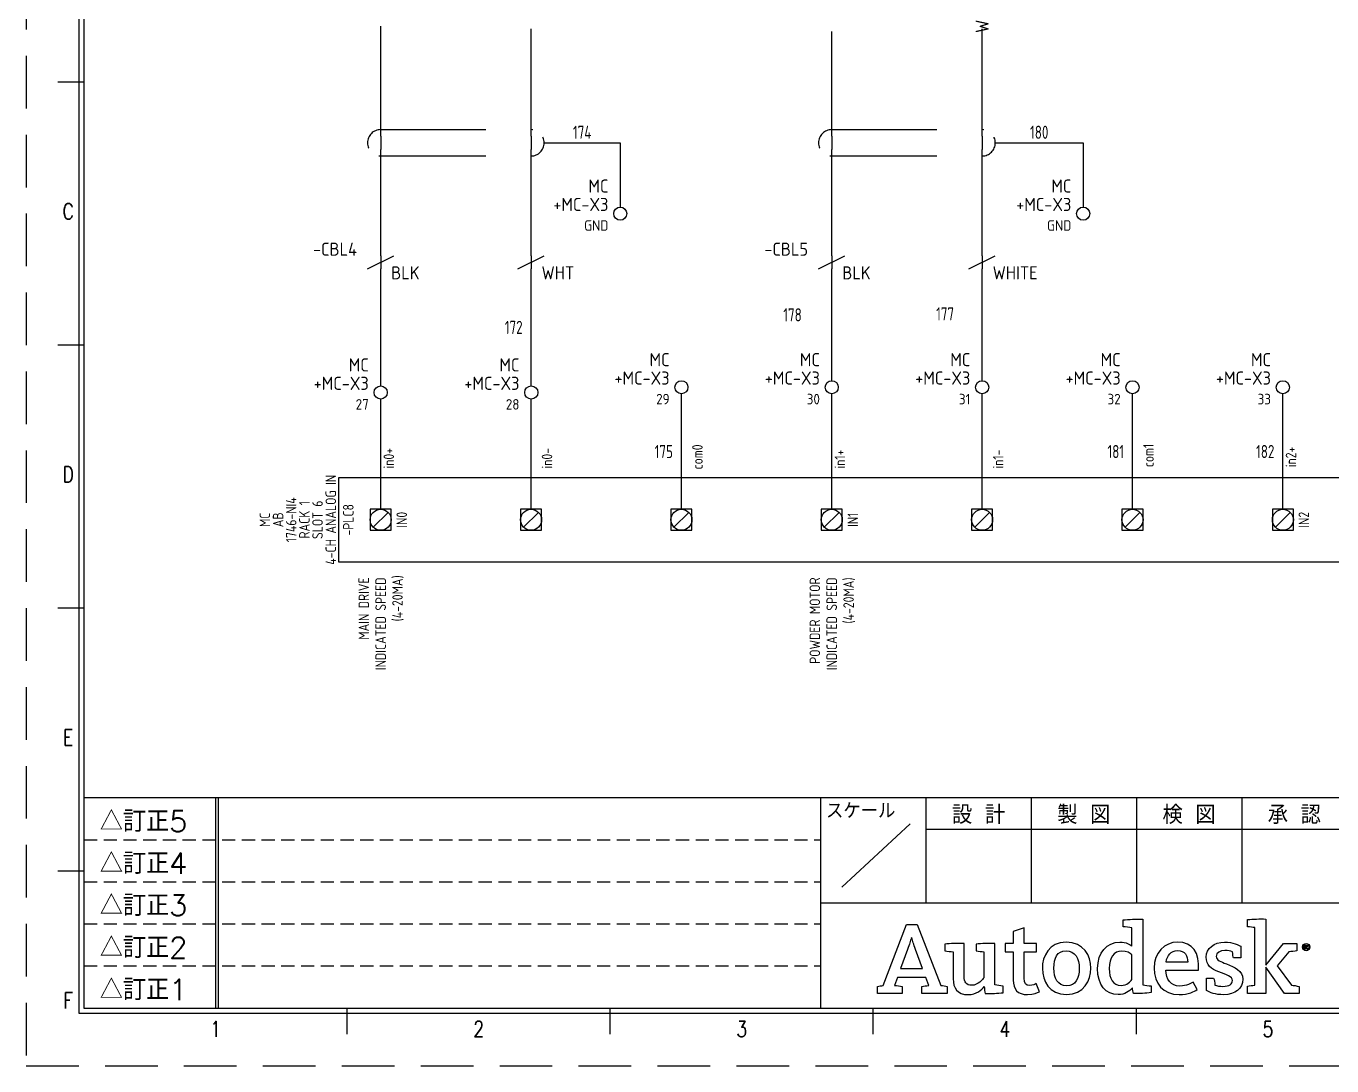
# Model space of a CAD drawing. Header units: millimetres. Extents: x 0 to 420, y 0 to 297.
# Drawn here: x 0 to 248.1, y 0 to 197.7 of the extents above; entities that cross this region are included whole.
import ezdxf
from ezdxf.enums import TextEntityAlignment as Align

# ---------------------------------------------------------------- set-up
doc = ezdxf.new("R2010")
doc.units = ezdxf.units.MM
doc.header["$LTSCALE"] = 10
for name, pattern in [('DASHED', [0.75, 0.5, -0.25]), ('DASHEDX2', [1.5, 1, -0.5]), ('HIDDEN', [0.375, 0.25, -0.125])]:
    doc.linetypes.add(name, pattern=pattern)
doc.layers.get('0').update_dxf_attribs({"linetype": 'CONTINUOUS'})
for name, color, linetype in [('BLK_1.0mm^2', 7, 'CONTINUOUS'), ('COMMENT', 4, 'CONTINUOUS'), ('DESC', 150, 'CONTINUOUS'), ('GRN_2.5mm^2', 3, 'CONTINUOUS'), ('GRY_0.5mm^2', 9, 'CONTINUOUS'), ('HIDDEN', 7, 'HIDDEN'), ('LAYER_1', 160, 'CONTINUOUS'), ('LINK', 9, 'DASHED'), ('LOC', 8, 'CONTINUOUS'), ('MISC', 7, 'CONTINUOUS'), ('SYMS', 7, 'CONTINUOUS'), ('TAGS', 150, 'CONTINUOUS'), ('TERMS', 123, 'CONTINUOUS'), ('TITLE', 4, 'CONTINUOUS'), ('WHT_1.0mm^2', 7, 'CONTINUOUS'), ('WIRENO', 72, 'CONTINUOUS'), ('ZUWAKU', 7, 'CONTINUOUS')]:
    doc.layers.add(name, color=color, linetype=linetype)
doc.styles.get("Standard").update_dxf_attribs({"font": 'romans', "width": 0.8, "bigfont": 'extfont'})
doc.styles.add('WD_IEC', font='isocp2.shx', dxfattribs={"width": 0.9, "height": 4, "bigfont": 'extfont2.shx'})

# ---------------------------------------------------------------- blocks, each defined once
blk = doc.blocks.new('JIS_tblock_a3(L)')
at = {"layer": 'HIDDEN'}
for p, q in [((-398, 32), (-258, 32)), ((-398, 24), (-258, 24)), ((-398, 16), (-258, 16)), ((-398, 8), (-258, 8))]:
    blk.add_line(p, q, dxfattribs=at)
at = {"layer": 'ZUWAKU'}
for p, q in [((-398, 40), (0, 40)), ((-398, 40), (-398, 0)), ((-373, 40), (-373, 0)), ((-372.5, 40), (-372.5, 0)), ((-258, 0), (-258, 40)), ((-238, 40), (-238, 20)), ((-218, 40), (-218, 20)), ((-198, 40), (-198, 20)), ((-178, 40), (-178, 20)), ((-241, 35), (-254, 23)), ((-238, 34), (-158, 34)), ((-258, 20), (-158, 20)), ((-398, 0), (0, 0))]:
    blk.add_line(p, q, dxfattribs=at)
at = {"layer": 'TITLE'}
for tag, p, height in [('ORDER2', (-139, 32.5), 5), ('REVINFO51', (-370, 34), 3), ('REVINFO41', (-370, 26), 3), ('INFO1', (-139, 22.5), 5), ('SCALE0', (-247.5, 23), 3), ('REVINFO31', (-370, 18), 3), ('REVINFO21', (-370, 10), 3), ('ORDER1', (-136, 6), 5), ('REVINFO11', (-370, 2), 3)]:
    blk.add_attdef(tag, p, '', height=height, dxfattribs=at)
for tag, p in [('REVDATEY5', (-306, 34)), ('REVDATEM5', (-298, 34)), ('REVDATED5', (-290, 34)), ('REVDESIGN5', (-260, 34)), ('SCALE1', (-251, 29)), ('REVDATEY4', (-306, 26)), ('REVDATEM4', (-298, 26)), ('REVDATED4', (-290, 26)), ('REVDESIGN4', (-260, 26)), ('REVDATEY3', (-306, 18)), ('REVDATEM3', (-298, 18)), ('REVDATED3', (-290, 18)), ('REVDESIGN3', (-260, 18)), ('REVDATEY2', (-306, 10)), ('REVDATEM2', (-298, 10)), ('REVDATED2', (-290, 10)), ('REVDESIGN2', (-260, 10)), ('REVDATEY1', (-306, 2)), ('REVDATEM1', (-298, 2)), ('REVDATED1', (-290, 2)), ('REVDESIGN1', (-260, 2))]:
    blk.add_attdef(tag, text='', height=3, dxfattribs=at).set_placement(p, align=Align.RIGHT)
for tag, height, p in [('DESIGN1', 3, (-228, 27)), ('DESIGN2', 3, (-208, 27)), ('DESIGN3', 3, (-188, 27)), ('DESIGN4', 3, (-168, 27)), ('FILENAME0', 5, (-47.8, 25)), ('PAGE0', 3, (-10.3, 8.6))]:
    blk.add_attdef(tag, text='', height=height, dxfattribs=at).set_placement(p, align=Align.MIDDLE)
at = {"layer": 'TITLE', "flags": 1}
blk.add_attdef('LPAGE0', text='', height=3, dxfattribs=at).set_placement((-11, 3), align=Align.CENTER)
for tag, p in [('TYPE0', (-398, 0)), ('ORDER3', (-398, 0)), ('ORDER4', (-398, 0)), ('ORDER5', (-398, 0)), ('ORDER6', (-398, 0)), ('ORDER7', (-398, 0)), ('ORDER8', (-398, 0)), ('ORDER9', (-398, 0)), ('ORDER10', (-398, 0)), ('ORDER11', (-398, 0)), ('ORDER12', (-398, 0)), ('ORDER13', (-398, 0)), ('ORDER14', (-398, 0)), ('ORDER15', (-398, 0)), ('ORDER16', (-398, 0)), ('ORDER17', (-398, 0)), ('ORDER18', (-398, 0)), ('ORDER19', (-398, 0)), ('ORDER20', (-398, 0)), ('ORDER21', (-398, 0)), ('ORDER22', (-398, 0)), ('ORDER23', (-398, 0)), ('SCALETYPE0', (-398, 0)), ('DATEY1', (-398, 0)), ('DATEM1', (-398, 0)), ('DATED1', (-398, 0)), ('DATEY2', (-398, 0)), ('DATEM2', (-398, 0)), ('DATED2', (-398, 0)), ('BANNAME0', (-398, 0)), ('INFO3', (-398, 0)), ('INFO4', (-398, 0)), ('INFO5', (-398, 0)), ('INFO6', (-398, 0)), ('INFO7', (-398, 0)), ('INFO8', (-398, 0)), ('INFO9', (-398, 0)), ('INFO10', (-398, 0)), ('INFO11', (-398, 0)), ('INFO12', (-398, 0)), ('INFO13', (-398, 0)), ('INFO14', (-398, 0)), ('INFO15', (-398, 0)), ('INFO16', (-398, 0)), ('INFO17', (-398, 0)), ('INFO18', (-398, 0)), ('INFO19', (-398, 0)), ('INFO20', (-398, 0)), ('INFO21', (-398, 0)), ('INFO22', (-398, 0)), ('INFO23', (-398, 0)), ('INFO24', (-398, 0)), ('DATEY3', (-398, 0)), ('DATEM3', (-398, 0)), ('DATED3', (-398, 0)), ('DATEY4', (-398, 0)), ('DATEM4', (-398, 0)), ('DATED4', (-398, 0)), ('DATEY5', (-398, 0)), ('DATEM5', (-398, 0)), ('DATED5', (-398, 0)), ('DATEY6', (-398, 0)), ('DATEM6', (-398, 0)), ('DATED6', (-398, 0)), ('REFERENCETYPE0', (-398, 0)), ('INFO2', (-397.7, 0))]:
    blk.add_attdef(tag, p, '', height=3, dxfattribs=at)
at = {"layer": 'TITLE', "width": 0.8, "flags": 1}
for tag in ['REVINFO12', 'REVINFO13', 'REVINFO22', 'REVINFO23', 'REVINFO32', 'REVINFO33', 'REVINFO42', 'REVINFO43', 'REVINFO52', 'REVINFO53', 'REVINFO61', 'REVINFO62', 'REVINFO63', 'REVINFO71', 'REVINFO72', 'REVINFO73', 'REVINFO81', 'REVINFO82', 'REVINFO83', 'REVDESIGN6', 'REVDESIGN7', 'REVDESIGN8', 'REVDATEY6', 'REVDATEM6', 'REVDATED6', 'REVDATEY7', 'REVDATEM7', 'REVDATED7', 'REVDATEY8', 'REVDATEM8', 'REVDATED8']:
    blk.add_attdef(tag, (-398, 0), '', height=3, dxfattribs=at)
at = {"layer": 'TITLE', "flags": 1}
blk.add_attdef('PAPER0', text='', height=1, dxfattribs=at).set_placement((-3, -1), align=Align.TOP_RIGHT)
at = {"layer": 'ZUWAKU'}
for s, height, p in [('△訂正5', 4, (-395, 33.5)), ('スケール', 3, (-257, 36)), ('△訂正4', 4, (-395, 25.5)), ('△訂正3', 4, (-395, 17.5)), ('△訂正2', 4, (-395, 9.5)), ('△訂正1', 4, (-395, 1.5))]:
    blk.add_text(s, height=height, dxfattribs=at).set_placement(p)
for s, p in [('設 計', (-228, 35)), ('製 図', (-208, 35)), ('検 図', (-188, 35)), ('承 認', (-168, 35))]:
    blk.add_text(s, height=3.5, dxfattribs=at).set_placement(p, align=Align.CENTER)
blk = doc.blocks.new('AI9-BLK2')
at = {"layer": 'LAYER_1', "color": 7}
blk.add_circle((0, 0), 2.03, dxfattribs=at)
blk.add_open_spline([(1.73, 0), (1.73, -1.02), (0.99, -1.75), (-0.01, -1.75), (-0.99, -1.75), (-1.73, -1.02), (-1.73, 0), (-1.73, 1.01), (-0.99, 1.75), (-0.01, 1.75), (0.99, 1.75), (1.73, 1.01), (1.73, 0)], degree=3, knots=[0, 0, 0, 0, 1, 1, 1, 2, 2, 2, 3, 3, 3, 4, 4, 4, 4], dxfattribs=at)
blk = doc.blocks.new('AI9-BLK1')
at = {"layer": 'LAYER_1', "color": 7}
for points, knots in [([(0.67, -1.05), (0.67, -1.05), (0.18, -0.36), (0.18, -0.36), (0.09, -0.24), (0.03, -0.15), (-0.06, -0.08), (0.29, -0.04), (0.5, 0.15), (0.5, 0.46), (0.5, 0.77), (0.28, 1.05), (-0.15, 1.05), (-0.15, 1.05), (-0.84, 1.05), (-0.84, 1.05), (-0.84, 1.05), (-0.84, -1.05), (-0.84, -1.05), (-0.84, -1.05), (-0.54, -1.05), (-0.54, -1.05), (-0.54, -1.05), (-0.54, -0.11), (-0.54, -0.11), (-0.37, -0.11), (-0.31, -0.16), (-0.2, -0.31), (-0.2, -0.31), (0.3, -1.05), (0.3, -1.05), (0.3, -1.05), (0.67, -1.05), (0.67, -1.05)], [0, 0, 0, 0, 1, 1, 1, 2, 2, 2, 3, 3, 3, 4, 4, 4, 5, 5, 5, 6, 6, 6, 7, 7, 7, 8, 8, 8, 9, 9, 9, 10, 10, 10, 11, 11, 11, 11]), ([(0.17, 0.46), (0.17, 0.16), (-0.08, 0.13), (-0.32, 0.13), (-0.32, 0.13), (-0.54, 0.13), (-0.54, 0.13), (-0.54, 0.13), (-0.54, 0.79), (-0.54, 0.79), (-0.54, 0.79), (-0.22, 0.79), (-0.22, 0.79), (0.06, 0.79), (0.17, 0.66), (0.17, 0.46)], [0, 0, 0, 0, 1, 1, 1, 2, 2, 2, 3, 3, 3, 4, 4, 4, 5, 5, 5, 5])]:
    blk.add_open_spline(points, degree=3, knots=knots, dxfattribs=at)
blk = doc.blocks.new('JIS_LOGO_BLOCK')
for points, knots in [([(12.07, 1.49), (12.07, 1.49), (7.57, 13.06), (7.57, 13.06), (7.57, 13.06), (5.51, 13.06), (5.51, 13.06), (5.51, 13.06), (1.1, 1.49), (1.1, 1.49), (0.75, 1.45), (0.31, 1.37), (0, 1.28), (0, 1.28), (0, 0), (0, 0), (0, 0), (4.71, 0), (4.71, 0), (4.71, 0), (4.71, 1.28), (4.71, 1.28), (4.26, 1.37), (3.73, 1.47), (3.25, 1.51), (3.25, 1.51), (3.8, 3.02), (3.8, 3.02), (3.8, 3.02), (9.18, 3.02), (9.18, 3.02), (9.18, 3.02), (9.74, 1.49), (9.74, 1.49), (9.26, 1.45), (8.84, 1.37), (8.4, 1.28), (8.4, 1.28), (8.4, 0), (8.4, 0), (8.4, 0), (13.27, 0), (13.27, 0), (13.27, 0), (13.27, 1.28), (13.27, 1.28), (12.99, 1.35), (12.34, 1.49), (12.07, 1.49)], [0, 0, 0, 0, 1, 1, 1, 2, 2, 2, 3, 3, 3, 4, 4, 4, 5, 5, 5, 6, 6, 6, 7, 7, 7, 8, 8, 8, 9, 9, 9, 10, 10, 10, 11, 11, 11, 12, 12, 12, 13, 13, 13, 14, 14, 14, 15, 15, 15, 16, 16, 16, 16]), ([(24.28, 7.91), (24.28, 7.91), (24.28, 9.49), (24.28, 9.49), (24.28, 9.49), (25.81, 9.49), (25.81, 9.49), (25.81, 9.49), (25.81, 11.77), (25.81, 11.77), (25.81, 11.77), (27.89, 12.43), (27.89, 12.43), (27.89, 12.43), (27.89, 9.49), (27.89, 9.49), (27.89, 9.49), (30.19, 9.49), (30.19, 9.49), (30.19, 9.49), (30.19, 7.91), (30.19, 7.91), (30.19, 7.91), (27.89, 7.91), (27.89, 7.91), (27.89, 7.91), (27.89, 2.86), (27.89, 2.86), (27.89, 1.92), (28.15, 1.49), (28.91, 1.49), (29.48, 1.49), (29.99, 1.77), (30.17, 1.88), (30.17, 1.88), (30.76, 0.31), (30.76, 0.31), (30.41, 0.12), (29.66, -0.24), (28.54, -0.24), (26.6, -0.24), (25.81, 0.82), (25.81, 2.53), (25.81, 2.53), (25.81, 7.91), (25.81, 7.91), (25.81, 7.91), (24.28, 7.91), (24.28, 7.91)], [0, 0, 0, 0, 1, 1, 1, 2, 2, 2, 3, 3, 3, 4, 4, 4, 5, 5, 5, 6, 6, 6, 7, 7, 7, 8, 8, 8, 9, 9, 9, 10, 10, 10, 11, 11, 11, 12, 12, 12, 13, 13, 13, 14, 14, 14, 15, 15, 15, 16, 16, 16, 16]), ([(50.45, 1.6), (50.43, 1.84), (50.42, 2.1), (50.42, 2.37), (50.42, 2.37), (50.42, 14.08), (50.42, 14.08), (49.17, 14.14), (47.76, 14.07), (46.66, 13.95), (46.66, 13.95), (46.66, 12.67), (46.66, 12.67), (47.23, 12.63), (47.87, 12.55), (48.34, 12.48), (48.34, 12.48), (48.34, 12.48), (48.34, 12.48), (48.34, 12.48), (48.34, 8.98), (48.34, 8.98), (47.99, 9.28), (47.3, 9.73), (46.05, 9.73), (43.64, 9.73), (41.83, 7.75), (41.83, 4.73), (41.83, 1.55), (43.4, -0.24), (45.73, -0.24), (47.01, -0.24), (47.87, 0.37), (48.44, 1.06), (48.46, 0.73), (48.56, 0.22), (48.64, 0), (49.8, -0.06), (50.99, 0.02), (52.01, 0.14), (52.01, 0.14), (52.01, 1.41), (52.01, 1.41), (51.51, 1.45), (50.9, 1.53), (50.45, 1.6)], [0, 0, 0, 0, 1, 1, 1, 2, 2, 2, 3, 3, 3, 4, 4, 4, 5, 5, 5, 6, 6, 6, 7, 7, 7, 8, 8, 8, 9, 9, 9, 10, 10, 10, 11, 11, 11, 12, 12, 12, 13, 13, 13, 14, 14, 14, 15, 15, 15, 15]), ([(78.65, 1.57), (78.65, 1.57), (75.95, 5.22), (75.95, 5.22), (75.95, 5.22), (78.18, 7.89), (78.18, 7.89), (78.64, 7.93), (79.3, 8), (79.69, 8.1), (79.69, 8.1), (79.69, 9.49), (79.69, 9.49), (79.69, 9.49), (77.16, 9.49), (77.16, 9.49), (77.16, 9.49), (73.79, 5.35), (73.79, 5.35), (73.79, 5.35), (73.79, 14.12), (73.79, 14.12), (72.64, 14.18), (71.38, 14.12), (70.34, 14.02), (70.34, 14.02), (70.34, 12.67), (70.34, 12.67), (70.82, 12.63), (71.33, 12.56), (71.71, 12.5), (71.71, 12.5), (71.71, 1.55), (71.71, 1.55), (71.24, 1.51), (70.76, 1.44), (70.32, 1.36), (70.32, 1.36), (70.32, 0), (70.32, 0), (70.32, 0), (73.79, 0), (73.79, 0), (73.79, 0), (73.79, 4.96), (73.79, 4.96), (73.79, 4.96), (77.34, 0), (77.34, 0), (77.34, 0), (80.14, 0), (80.14, 0), (80.14, 0), (80.14, 1.31), (80.14, 1.31), (79.61, 1.43), (79.08, 1.51), (78.65, 1.57)], [0, 0, 0, 0, 1, 1, 1, 2, 2, 2, 3, 3, 3, 4, 4, 4, 5, 5, 5, 6, 6, 6, 7, 7, 7, 8, 8, 8, 9, 9, 9, 10, 10, 10, 11, 11, 11, 12, 12, 12, 13, 13, 13, 14, 14, 14, 15, 15, 15, 16, 16, 16, 17, 17, 17, 18, 18, 18, 19, 19, 19, 19]), ([(4.4, 4.74), (4.4, 4.74), (5.71, 8.34), (5.71, 8.34), (6.1, 9.42), (6.24, 9.89), (6.45, 10.59), (6.45, 10.59), (6.49, 10.59), (6.49, 10.59), (6.71, 9.91), (6.84, 9.44), (7.24, 8.34), (7.24, 8.34), (8.54, 4.74), (8.54, 4.74), (8.54, 4.74), (4.4, 4.74), (4.4, 4.74)], [0, 0, 0, 0, 1, 1, 1, 2, 2, 2, 3, 3, 3, 4, 4, 4, 5, 5, 5, 6, 6, 6, 6]), ([(20.45, -0.02), (20.4, 0.22), (20.3, 0.88), (20.28, 1.31), (19.81, 0.69), (18.83, -0.25), (17.22, -0.25), (15.16, -0.25), (14.39, 1.08), (14.39, 2.77), (14.39, 2.77), (14.39, 7.87), (14.39, 7.87), (13.92, 7.94), (13.29, 8.02), (12.8, 8.06), (12.8, 8.06), (12.8, 9.36), (12.8, 9.36), (13.82, 9.46), (15.22, 9.53), (16.47, 9.47), (16.47, 9.47), (16.47, 3.2), (16.47, 3.2), (16.47, 2.14), (16.85, 1.53), (17.92, 1.53), (19.12, 1.53), (20.02, 2.71), (20.22, 2.96), (20.22, 2.96), (20.22, 7.89), (20.22, 7.89), (19.81, 7.94), (19.22, 8.02), (18.73, 8.06), (18.73, 8.06), (18.73, 9.36), (18.73, 9.36), (19.75, 9.49), (21.1, 9.53), (22.3, 9.49), (22.3, 9.49), (22.3, 1.59), (22.3, 1.59), (22.75, 1.51), (23.36, 1.43), (23.87, 1.39), (23.87, 1.39), (23.87, 0.12), (23.87, 0.12), (22.87, 0), (21.59, -0.08), (20.45, -0.02)], [0, 0, 0, 0, 1, 1, 1, 2, 2, 2, 3, 3, 3, 4, 4, 4, 5, 5, 5, 6, 6, 6, 7, 7, 7, 8, 8, 8, 9, 9, 9, 10, 10, 10, 11, 11, 11, 12, 12, 12, 13, 13, 13, 14, 14, 14, 15, 15, 15, 16, 16, 16, 17, 17, 17, 18, 18, 18, 18]), ([(35.92, -0.24), (32.64, -0.24), (31.33, 2.39), (31.33, 4.73), (31.33, 7.06), (32.6, 9.73), (35.88, 9.73), (39.14, 9.73), (40.57, 7.12), (40.57, 4.79), (40.57, 2.47), (39.18, -0.24), (35.92, -0.24)], [0, 0, 0, 0, 1, 1, 1, 2, 2, 2, 3, 3, 3, 4, 4, 4, 4]), ([(35.84, 8.1), (34.15, 8.1), (33.53, 6.67), (33.53, 4.79), (33.53, 2.9), (34.25, 1.41), (35.94, 1.41), (37.65, 1.41), (38.35, 2.82), (38.35, 4.73), (38.35, 6.61), (37.55, 8.1), (35.84, 8.1)], [0, 0, 0, 0, 1, 1, 1, 2, 2, 2, 3, 3, 3, 4, 4, 4, 4]), ([(48.34, 2.61), (48.11, 2.3), (47.38, 1.49), (46.3, 1.49), (44.73, 1.49), (44.05, 2.79), (44.05, 4.75), (44.05, 6.73), (44.89, 8.04), (46.42, 8.04), (47.42, 8.04), (47.97, 7.65), (48.34, 7.32), (48.34, 7.32), (48.34, 2.61), (48.34, 2.61)], [0, 0, 0, 0, 1, 1, 1, 2, 2, 2, 3, 3, 3, 4, 4, 4, 5, 5, 5, 5]), ([(57.47, 1.39), (58.78, 1.39), (59.59, 1.88), (60.02, 2.14), (60.02, 2.14), (60.74, 0.71), (60.74, 0.71), (60.19, 0.37), (59.17, -0.24), (57.33, -0.24), (54.23, -0.24), (52.58, 1.88), (52.58, 4.81), (52.58, 7.71), (54.49, 9.73), (57.07, 9.73), (59.86, 9.73), (61.29, 7.71), (61, 4.43), (61, 4.43), (54.78, 4.43), (54.78, 4.43), (54.88, 2.71), (55.66, 1.39), (57.47, 1.39)], [0, 0, 0, 0, 1, 1, 1, 2, 2, 2, 3, 3, 3, 4, 4, 4, 5, 5, 5, 6, 6, 6, 7, 7, 7, 8, 8, 8, 8]), ([(58.98, 5.92), (58.94, 7.12), (58.43, 8.14), (57.04, 8.14), (55.76, 8.14), (55.05, 7.28), (54.84, 5.92), (54.84, 5.92), (58.98, 5.92), (58.98, 5.92)], [0, 0, 0, 0, 1, 1, 1, 2, 2, 2, 3, 3, 3, 3]), ([(66.3, 5.61), (65.23, 6.03), (64.39, 6.28), (64.39, 7.03), (64.39, 7.74), (65.1, 8.14), (66.04, 8.14), (66.57, 8.14), (67.08, 8.04), (67.47, 7.9), (67.52, 7.5), (67.57, 6.89), (67.66, 6.72), (67.66, 6.72), (69.04, 6.72), (69.04, 6.72), (69.04, 6.72), (69.04, 8.96), (69.04, 8.96), (68.66, 9.19), (67.59, 9.73), (65.96, 9.73), (63.94, 9.73), (62.47, 8.56), (62.47, 6.88), (62.47, 5.37), (63.41, 4.59), (64.85, 4.08), (66.31, 3.56), (67.46, 3.2), (67.46, 2.46), (67.46, 1.74), (66.85, 1.32), (65.63, 1.32), (65.13, 1.32), (64.51, 1.42), (64.13, 1.56), (64.07, 2.01), (63.98, 2.69), (63.88, 2.87), (63.88, 2.87), (62.51, 2.87), (62.51, 2.87), (62.51, 2.87), (62.51, 0.55), (62.51, 0.55), (62.51, 0.55), (62.51, 0.55), (62.51, 0.55), (63.11, 0.16), (64.28, -0.26), (65.76, -0.26), (68, -0.26), (69.42, 0.88), (69.42, 2.68), (69.42, 4.29), (67.84, 5.01), (66.3, 5.61)], [0, 0, 0, 0, 1, 1, 1, 2, 2, 2, 3, 3, 3, 4, 4, 4, 5, 5, 5, 6, 6, 6, 7, 7, 7, 8, 8, 8, 9, 9, 9, 10, 10, 10, 11, 11, 11, 12, 12, 12, 13, 13, 13, 14, 14, 14, 15, 15, 15, 16, 16, 16, 17, 17, 17, 18, 18, 18, 19, 19, 19, 19])]:
    blk.add_open_spline(points, degree=3, knots=knots)
at = {"xscale": 0.342899999999986, "yscale": 0.342899999999986, "zscale": 0.342899999999986}
for name, p in [('AI9-BLK2', (81.46, 8.8)), ('AI9-BLK1', (81.53, 8.8))]:
    blk.add_blockref(name, p, dxfattribs=at)
blk = doc.blocks.new('PLCIO_4CA3')
at = {"layer": 'SYMS', "ltscale": 4}
for p, q in [((-16, 16), (-16, -16)), ((640.65, 16), (-16, 16)), ((-16, -16), (640.65, -16))]:
    blk.add_line(p, q, dxfattribs=at)
at = {"layer": 'SYMS'}
for p, q in [((-4, 4), (-4, -4)), ((4, 4), (-4, 4)), ((-4, 4), (-4, -4)), ((4, 4), (-4, 4)), ((-2.83, -2.83), (2.83, 2.83)), ((4, -4), (4, 4)), ((4, -4), (4, 4)), ((53.15, 4), (53.15, -4)), ((61.15, 4), (53.15, 4)), ((53.15, 4), (53.15, -4)), ((61.15, 4), (53.15, 4)), ((54.32, -2.83), (59.98, 2.83)), ((61.15, -4), (61.15, 4)), ((61.15, -4), (61.15, 4)), ((110.3, 4), (110.3, -4)), ((118.3, 4), (110.3, 4)), ((110.3, 4), (110.3, -4)), ((118.3, 4), (110.3, 4)), ((111.47, -2.83), (117.13, 2.83)), ((118.3, -4), (118.3, 4)), ((118.3, -4), (118.3, 4)), ((167.45, 4), (167.45, -4)), ((175.45, 4), (167.45, 4)), ((167.45, 4), (167.45, -4)), ((175.45, 4), (167.45, 4)), ((168.62, -2.83), (174.28, 2.83)), ((175.45, -4), (175.45, 4)), ((175.45, -4), (175.45, 4)), ((224.6, 4), (224.6, -4)), ((232.6, 4), (224.6, 4)), ((224.6, 4), (224.6, -4)), ((232.6, 4), (224.6, 4)), ((225.77, -2.83), (231.43, 2.83)), ((232.6, -4), (232.6, 4)), ((232.6, -4), (232.6, 4)), ((281.75, 4), (281.75, -4)), ((289.75, 4), (281.75, 4)), ((281.75, 4), (281.75, -4)), ((289.75, 4), (281.75, 4)), ((282.92, -2.83), (288.58, 2.83)), ((289.75, -4), (289.75, 4)), ((289.75, -4), (289.75, 4)), ((338.9, 4), (338.9, -4)), ((346.9, 4), (338.9, 4)), ((338.9, 4), (338.9, -4)), ((346.9, 4), (338.9, 4)), ((340.07, -2.83), (345.73, 2.83)), ((346.9, -4), (346.9, 4)), ((346.9, -4), (346.9, 4)), ((-4, -4), (4, -4)), ((-4, -4), (4, -4)), ((53.15, -4), (61.15, -4)), ((53.15, -4), (61.15, -4)), ((110.3, -4), (118.3, -4)), ((110.3, -4), (118.3, -4)), ((167.45, -4), (175.45, -4)), ((167.45, -4), (175.45, -4)), ((224.6, -4), (232.6, -4)), ((224.6, -4), (232.6, -4)), ((281.75, -4), (289.75, -4)), ((281.75, -4), (289.75, -4)), ((338.9, -4), (346.9, -4)), ((338.9, -4), (346.9, -4))]:
    blk.add_line(p, q, dxfattribs=at)
for centre in [(0, 0), (57.15, 0), (114.3, 0), (171.45, 0), (228.6, 0), (285.75, 0), (342.9, 0)]:
    blk.add_circle(centre, 4, dxfattribs=at)
at = {"layer": 'SYMS', "style": 'WD_IEC', "width": 0.9}
for tag, p in [('TERMDESC01', (1.08, 6)), ('TERMDESC02', (61.23, 6)), ('TERMDESC03', (118.38, 6)), ('TERMDESC04', (172.53, 6)), ('TERMDESC05', (232.68, 6)), ('TERMDESC06', (289.83, 6)), ('TERMDESC07', (343.98, 6)), ('TERMDESC08', (404.13, 6)), ('TERMDESC09', (461.28, 6)), ('TERMDESC10', (515.43, 6)), ('TERMDESC12', (632.73, 6)), ('TERMDESC11', (575.58, 6))]:
    blk.add_attdef(tag, text='', height=4, rotation=90, dxfattribs=at).set_placement(p, align=Align.TOP_LEFT)
at = {"layer": 'SYMS', "style": 'WD_IEC'}
for tag, width, p in [('LINE2', 0.9, (-22, 0)), ('TERM01', 0.9, (-6, 0)), ('TERM01', 0.9, (-5, 0)), ('TERM02', 0.9, (51.15, 0)), ('TERM03', 0.9, (108.3, 0)), ('TERM04', 0.9, (165.45, 0)), ('TERM05', 0.9, (222.6, 0)), ('TERM06', 0.9, (279.75, 0)), ('TERM07', 0.9, (336.9, 0)), ('TERM08', 0.9, (394.05, 0)), ('TERM09', 0.9, (451.2, 0)), ('TERM10', 0.9, (508.35, 0)), ('TERM11', 0.9, (565.5, 0)), ('TERM12', 0.9, (622.65, 0)), ('INST', 0.8, (-47, 0)), ('LOC', 0.8, (-42, 0)), ('MFG', 0.8, (-37, 0)), ('CAT', 0.8, (-32, 0)), ('LINE1', 0.9, (-27, 0)), ('DESC', 0.9, (-16.95, 0)), ('TAG', 0.8, (-10.29, 0))]:
    blk.add_attdef(tag, text='', height=4, rotation=90, dxfattribs=dict(at, width=width)).set_placement(p, align=Align.CENTER)
at = {"layer": 'SYMS', "style": 'WD_IEC', "width": 0.8}
for tag, p in [('TAGA01', (6, 0)), ('TAGA04', (177.45, 0)), ('TAGA07', (348.9, 0)), ('TAGA10', (520.35, 0))]:
    blk.add_attdef(tag, text='', height=4, rotation=90, dxfattribs=at).set_placement(p, align=Align.TOP_CENTER)
at = {"layer": 'SYMS', "style": 'WD_IEC', "width": 0.9, "flags": 1}
for tag, p in [('X2TERM01', (0, 4)), ('X2TERM02', (57.15, 4)), ('X2TERM03', (114.3, 4)), ('X2TERM04', (171.45, 4)), ('X2TERM05', (228.6, 4)), ('X2TERM06', (285.75, 4)), ('X2TERM07', (342.9, 4)), ('X2TERM08', (400.05, 4)), ('X2TERM09', (457.2, 4)), ('X2TERM10', (514.35, 4)), ('X2TERM11', (571.5, 4)), ('X2TERM12', (628.65, 4))]:
    blk.add_attdef(tag, text='', height=0.64, rotation=90, dxfattribs=at).set_placement(p, align=Align.RIGHT)
at = {"layer": 'SYMS', "linetype": 'Continuous', "style": 'WD_IEC', "width": 0.9, "flags": 9}
blk.add_attdef('ASSYCODE', text='', height=0.64, rotation=90, dxfattribs=at).set_placement((-34.28, -7.36), align=Align.CENTER)
at = {"layer": 'SYMS', "style": 'WD_IEC', "width": 0.9}
for tag, p in [('DESCA01', (-3, -37)), ('DESCB01', (2, -37)), ('DESCC01', (7, -37)), ('DESCD01', (12, -37)), ('DESCE01', (17, -37)), ('DESCA04', (168.45, -37)), ('DESCB04', (173.45, -37)), ('DESCC04', (178.45, -37)), ('DESCD04', (183.45, -37)), ('DESCE04', (188.45, -37)), ('DESCA07', (339.9, -37)), ('DESCB07', (344.9, -37)), ('DESCC07', (349.9, -37)), ('DESCD07', (354.9, -37)), ('DESCE07', (359.9, -37)), ('DESCA10', (511.35, -37)), ('DESCB10', (516.35, -37)), ('DESCC10', (521.35, -37)), ('DESCD10', (526.35, -37)), ('DESCE10', (531.35, -37))]:
    blk.add_attdef(tag, text='', height=4, rotation=90, dxfattribs=at).set_placement(p, align=Align.RIGHT)
blk = doc.blocks.new('VW02')
for p, q in [((-2.5, -1.25), (2.5, 1.25)), ((0, 1.25), (0, -1.25))]:
    blk.add_line(p, q)
at = {"style": 'WD_IEC', "flags": 1}
for tag, height, p in [('INST', 2.5, (-4.5, 8.25)), ('LOC', 2.5, (-4.5, 4.75)), ('XREF', 2.7, (-4.5, -3.75)), ('DESC1', 2.5, (-4.5, -7.75)), ('DESC2', 2.5, (-4.5, -11.25)), ('DESC3', 2.5, (-4.5, -14.75))]:
    blk.add_attdef(tag, text='', height=height, dxfattribs=at).set_placement(p, align=Align.RIGHT)
at = {"style": 'WD_IEC'}
blk.add_attdef('TAG2', text='', height=2.5, dxfattribs=at).set_placement((-4.5, 1.25), align=Align.RIGHT)
at = {"style": 'WD_IEC', "flags": 1}
for tag, p, height in [('X4LINK', (-1, 0), 0.32), ('X2TERM01', (0, 1.25), 0.32), ('X1LINK', (1, 0), 0.32), ('X8TERM01', (0, -1.25), 0.32), ('FAMILY', (3.06, -11.76), 1)]:
    blk.add_attdef(tag, p, '', height=height, dxfattribs=at)
at = {"style": 'WD_IEC'}
blk.add_attdef('RATING1', text='', height=2.5, dxfattribs=at).set_placement((2, -2), align=Align.MIDDLE_LEFT)
blk = doc.blocks.new('VT0_LGENERIC')
at = {"style": 'WD_IEC'}
blk.add_attdef('COLOR', text='', height=2.5, rotation=90, dxfattribs=at).set_placement((0, 0), align=Align.MIDDLE_CENTER)
at = {"style": 'WD_IEC', "flags": 1}
for tag, p, height in [('X2TERM01', (0, 4), 0.16), ('X2_TINY_DOT_DONT_REMOVE', (0, 4), 0.0001), ('X8TERM01', (0, -4), 0.16), ('X8_TINY_DOT_DONT_REMOVE', (0, -4), 0.0001)]:
    blk.add_attdef(tag, p, '', height=height, rotation=90, dxfattribs=at)
blk = doc.blocks.new('VW01')
for p, q in [((-2.5, -1.25), (2.5, 1.25)), ((0, 1.25), (0, -1.25))]:
    blk.add_line(p, q)
at = {"style": 'WD_IEC', "flags": 1}
for tag, height, p in [('INST', 2.5, (-4.5, 8.25)), ('LOC', 2.5, (-4.5, 4.75)), ('XREF', 2.7, (-4.5, -3.75)), ('DESC1', 2.5, (-4.5, -7.75)), ('DESC2', 2.5, (-4.5, -11.25)), ('DESC3', 2.5, (-4.5, -14.75))]:
    blk.add_attdef(tag, text='', height=height, dxfattribs=at).set_placement(p, align=Align.RIGHT)
at = {"style": 'WD_IEC'}
blk.add_attdef('TAG1', text='', height=2.5, dxfattribs=at).set_placement((-4.5, 1.25), align=Align.RIGHT)
at = {"style": 'WD_IEC', "flags": 1}
for tag, p, height in [('X4LINK', (-1, 0), 0.32), ('X2TERM01', (0, 1.25), 0.32), ('X1LINK', (1, 0), 0.32), ('X8TERM01', (0, -1.25), 0.32), ('MFG', (3.06, -7.26), 1), ('ASSYCODE', (3.06, -10.26), 1), ('CAT', (3.06, -8.76), 1), ('FAMILY', (3.06, -11.76), 1), ('CATDESC', (3.06, -13.26), 1)]:
    blk.add_attdef(tag, p, '', height=height, dxfattribs=at)
at = {"style": 'WD_IEC'}
blk.add_attdef('RATING1', text='', height=2.5, dxfattribs=at).set_placement((2, -2), align=Align.MIDDLE_LEFT)
blk = doc.blocks.new('VS0_11')
blk.add_line((0, 1.25), (0, -1.25))
at = {"linetype": 'DASHED'}
blk.add_arc((0, 0), 2.5, 90, 270, dxfattribs=at)
at = {"style": 'WD_IEC', "flags": 1}
for tag, p in [('X1LINKR', (0, 2.5)), ('X2TERM01', (0, 1.25)), ('X8TERM01', (0, -1.25)), ('X1LINKL', (0, -2.5))]:
    blk.add_attdef(tag, p, '', height=0.32, dxfattribs=at)
blk = doc.blocks.new('VS0_21')
blk.add_line((0, 1.25), (0, -1.25))
at = {"linetype": 'DASHED'}
blk.add_arc((0, 0), 2.5, 270, 90, dxfattribs=at)
at = {"style": 'WD_IEC', "flags": 1}
blk.add_attdef('X1TERMDESC02', text='', height=2, rotation=90, dxfattribs=at).set_placement((3.76, 0.25), align=Align.TOP_LEFT)
for tag, p in [('WD_NOTJUMPERED', (2.5, 1.79)), ('X1TERM02', (2.5, 0))]:
    blk.add_attdef(tag, p, '', height=0.32, rotation=90, dxfattribs=at)
for tag, p in [('X4LINKR', (0, 2.5)), ('X2TERM01', (0, 1.25)), ('X8TERM01', (0, -1.25)), ('X4LINKL', (0, -2.5))]:
    blk.add_attdef(tag, p, '', height=0.32, dxfattribs=at)
blk = doc.blocks.new('WD_WNH')
at = {"linetype": 'Continuous', "style": 'WD_IEC', "width": 0.8}
blk.add_attdef('WIRENO', text='', height=2.5, dxfattribs=at).set_placement((0, 0.75), align=Align.CENTER)
at = {"style": 'WD_IEC', "flags": 1}
for tag, p in [('W08USER', (0, 0.375)), ('W04USER', (0, 0.875)), ('W05USER', (0, 0.75)), ('W09USER', (0, 0.25)), ('W03USER', (0, 1)), ('W06USER', (0, 0.625)), ('W07USER', (0, 0.5)), ('W02USER', (0, 1.125)), ('W01USER', (0, 1.25)), ('W10USER', (0, 0.125))]:
    blk.add_attdef(tag, text='', height=0.08, dxfattribs=at).set_placement(p, align=Align.CENTER)
blk = doc.blocks.new('WD_WNV')
at = {"linetype": 'Continuous', "style": 'WD_IEC', "width": 0.8}
blk.add_attdef('WIRENO', text='', height=2.5, dxfattribs=at).set_placement((-1.6, 0), align=Align.MIDDLE_RIGHT)
at = {"style": 'WD_IEC', "flags": 1}
for tag, p in [('W08USER', (-1, 0.375)), ('W04USER', (-1, 0.875)), ('W05USER', (-1, 0.75)), ('W09USER', (-1, 0.25)), ('W03USER', (-1, 1)), ('W06USER', (-1, 0.625)), ('W07USER', (-1, 0.5)), ('W02USER', (-1, 1.125)), ('W01USER', (-1, 1.25)), ('W10USER', (-1, 0.125))]:
    blk.add_attdef(tag, text='', height=0.08, dxfattribs=at).set_placement(p, align=Align.CENTER)
blk = doc.blocks.new('JIS_border_a3(L)')
at = {"layer": 'ZUWAKU', "color": 5, "linetype": 'DASHEDX2'}
for p, q in [((0, 297), (0, 0)), ((0, 0), (420, 0))]:
    blk.add_line(p, q, dxfattribs=at)
at = {"layer": 'ZUWAKU', "color": 5}
for p, q in [((10, 287), (10, 10)), ((11, 286), (11, 11)), ((10, 10), (410, 10)), ((11, 11), (409, 11))]:
    blk.add_line(p, q, dxfattribs=at)
at = {"layer": 'ZUWAKU'}
for p, q in [((11, 187), (6, 187)), ((11, 137), (6, 137)), ((11, 87), (6, 87)), ((11, 37), (6, 37)), ((61, 6), (61, 11)), ((111, 6), (111, 11)), ((161, 6), (161, 11)), ((211, 6), (211, 11))]:
    blk.add_line(p, q, dxfattribs=at)
at = {"layer": 'COMMENT', "width": 0.8}
for s, p in [('C', (8, 162.43)), ('D', (8, 112.43)), ('E', (8, 62.43)), ('F', (8, 12.43)), ('1', (36, 7)), ('2', (86, 7)), ('3', (136, 7)), ('4', (186, 7)), ('5', (236, 7))]:
    blk.add_text(s, height=3, dxfattribs=at).set_placement(p, align=Align.MIDDLE)
blk = doc.blocks.new('VT0002')
blk.add_circle((0, 0), 1.25)
at = {"style": 'WD_IEC'}
for tag, p in [('INST', (-2.25, 7.5)), ('LOC', (-2.25, 4))]:
    blk.add_attdef(tag, text='', height=2.5, dxfattribs=at).set_placement(p, align=Align.RIGHT)
at = {"style": 'WD_IEC', "flags": 1}
for tag, p, height in [('ASSYCODE', (2.75, 10.75), 1), ('CATDESC', (2.75, 9.25), 1), ('MFG', (2.75, 7.25), 1.5), ('CAT', (2.75, 4.75), 1.5), ('X2PIN01', (0, 2.25), 0.4), ('X4TERM01', (-1.25, 0), 0.32), ('X4PIN01', (-1.25, 1), 0.4), ('X4TERMDESC01', (-1.25, 0.5), 0.4), ('X2TERM01', (0, 1.25), 0.32), ('X2TERMDESC01', (0, 1.75), 0.4), ('X8PIN01', (0, -0.25), 0.4), ('X1TERM01', (1.25, 0), 0.32), ('X1PIN01', (1.25, 1), 0.4), ('X1TERMDESC01', (1.25, 0.5), 0.4), ('X8TERM01', (0, -1.25), 0.32), ('X8TERMDESC01', (0, -0.75), 0.4), ('LINKTERM', (0, -2), 0.4), ('STRIPSEQ', (0, -3), 0.4)]:
    blk.add_attdef(tag, p, '', height=height, dxfattribs=at)
at = {"style": 'WD_IEC', "flags": 8}
for tag, height, p in [('TAGSTRIP', 2.5, (-2.25, 0.5)), ('TERM01', 2, (-2.25, -3.25))]:
    blk.add_attdef(tag, text='', height=height, dxfattribs=at).set_placement(p, align=Align.RIGHT)

msp = doc.modelspace()

# ---------------------------------------------------------------- linework, layer by layer
at = {"layer": 'BLK_1.0mm^2', "ltscale": 4}
for p, q in [((67.38, 176.72), (67.38, 197.62)), ((153.1, 176.72), (153.1, 196.63)), ((67.38, 154), (67.38, 174.22)), ((153.1, 154), (153.1, 174.22))]:
    msp.add_line(p, q, dxfattribs=at)
at = {"layer": 'GRN_2.5mm^2', "ltscale": 4}
for p, q in [((98.45, 175.47), (112.91, 175.47)), ((112.91, 175.47), (112.91, 163.25)), ((184.18, 175.47), (200.88, 175.47)), ((200.88, 175.47), (200.88, 163.25))]:
    msp.add_line(p, q, dxfattribs=at)
at = {"layer": 'GRY_0.5mm^2', "ltscale": 4}
for p, q in [((67.38, 129.25), (67.38, 151.5)), ((95.95, 129.25), (95.95, 151.5)), ((153.1, 130.25), (153.1, 151.5)), ((181.68, 130.25), (181.68, 151.5)), ((67.38, 105.81), (67.38, 126.75)), ((95.95, 105.81), (95.95, 126.75)), ((124.53, 105.81), (124.53, 127.75)), ((153.1, 105.81), (153.1, 127.75)), ((181.68, 105.81), (181.68, 127.75)), ((210.25, 105.81), (210.25, 127.75)), ((238.82, 105.81), (238.82, 127.75))]:
    msp.add_line(p, q, dxfattribs=at)
at = {"layer": 'LINK', "ltscale": 4}
for points in [[(67.38, 177.97), (95.95, 177.97)], [(153.1, 177.97), (181.68, 177.97)], [(67.38, 172.97), (95.95, 172.97)], [(153.1, 172.97), (181.68, 172.97)]]:
    msp.add_lwpolyline(points, dxfattribs=at)
at = {"layer": 'WHT_1.0mm^2', "ltscale": 4}
for p, q in [((95.95, 176.72), (95.96, 197.13)), ((181.68, 176.72), (181.68, 197.13)), ((95.95, 154), (95.95, 174.22)), ((181.68, 154), (181.68, 174.22))]:
    msp.add_line(p, q, dxfattribs=at)

# ---------------------------------------------------------------- block references
for name, p in [('JIS_border_a3(L)', (0, 0)), ('JIS_tblock_a3(L)', (409, 11)), ('JIS_LOGO_BLOCK', (161.79, 13.79))]:
    msp.add_blockref(name, p)
at = {"layer": 'SYMS', "ltscale": 4}
ref = msp.add_blockref('VT0_LGENERIC', (181.68, 200.63), dxfattribs=at)
ref.add_attrib('COLOR', 'WHITE', dxfattribs={"layer": 'MISC', "height": 2.5, "rotation": 90, "style": 'WD_IEC'}).set_placement((181.68, 200.63), align=Align.MIDDLE_CENTER)
for name, p in [('VS0_11', (67.38, 175.47)), ('VS0_21', (95.95, 175.47)), ('VS0_11', (153.1, 175.47)), ('VS0_21', (181.68, 175.47))]:
    msp.add_blockref(name, p, dxfattribs=at)
at = {"layer": 'SYMS'}
ref = msp.add_blockref('VT0002', (112.91, 162), dxfattribs=at)
ref.add_attrib('TAGSTRIP', '+MC-X3', dxfattribs={"layer": 'TAGS', "height": 2.5, "style": 'WD_IEC', "flags": 8}).set_placement((110.66, 162.5), align=Align.RIGHT)
ref.add_attrib('LOC', 'MC', dxfattribs={"layer": 'LOC', "height": 2.5, "style": 'WD_IEC'}).set_placement((110.66, 166), align=Align.RIGHT)
ref.add_attrib('TERM01', 'GND', dxfattribs={"layer": 'TERMS', "height": 2, "style": 'WD_IEC', "flags": 8}).set_placement((110.66, 158.75), align=Align.RIGHT)
ref = msp.add_blockref('VT0002', (200.88, 162), dxfattribs=at)
ref.add_attrib('TAGSTRIP', '+MC-X3', dxfattribs={"layer": 'TAGS', "height": 2.5, "style": 'WD_IEC', "flags": 8}).set_placement((198.63, 162.5), align=Align.RIGHT)
ref.add_attrib('LOC', 'MC', dxfattribs={"layer": 'LOC', "height": 2.5, "style": 'WD_IEC'}).set_placement((198.63, 166), align=Align.RIGHT)
ref.add_attrib('TERM01', 'GND', dxfattribs={"layer": 'TERMS', "height": 2, "style": 'WD_IEC', "flags": 8}).set_placement((198.63, 158.75), align=Align.RIGHT)
at = {"layer": 'SYMS', "ltscale": 4}
ref = msp.add_blockref('VW01', (67.38, 152.75), dxfattribs=at)
ref.add_attrib('TAG1', '-CBL4', dxfattribs={"layer": 'TAGS', "height": 2.5, "style": 'WD_IEC'}).set_placement((62.88, 154), align=Align.RIGHT)
ref.add_attrib('RATING1', 'BLK', dxfattribs={"layer": 'MISC', "height": 2.5, "style": 'WD_IEC'}).set_placement((69.38, 150.75), align=Align.MIDDLE_LEFT)
ref = msp.add_blockref('VW01', (153.1, 152.75), dxfattribs=at)
ref.add_attrib('TAG1', '-CBL5', dxfattribs={"layer": 'TAGS', "height": 2.5, "style": 'WD_IEC'}).set_placement((148.6, 154), align=Align.RIGHT)
ref.add_attrib('RATING1', 'BLK', dxfattribs={"layer": 'MISC', "height": 2.5, "style": 'WD_IEC'}).set_placement((155.1, 150.75), align=Align.MIDDLE_LEFT)
ref = msp.add_blockref('VW02', (95.95, 152.75), dxfattribs=at)
ref.add_attrib('RATING1', 'WHT', dxfattribs={"layer": 'MISC', "height": 2.5, "style": 'WD_IEC'}).set_placement((97.95, 150.75), align=Align.MIDDLE_LEFT)
ref = msp.add_blockref('VW02', (181.68, 152.75), dxfattribs=at)
ref.add_attrib('RATING1', 'WHITE', dxfattribs={"layer": 'MISC', "height": 2.5, "style": 'WD_IEC'}).set_placement((183.68, 150.75), align=Align.MIDDLE_LEFT)
at = {"layer": 'SYMS'}
ref = msp.add_blockref('VT0002', (67.38, 128), dxfattribs=at)
ref.add_attrib('TAGSTRIP', '+MC-X3', dxfattribs={"layer": 'TAGS', "height": 2.5, "style": 'WD_IEC', "flags": 8}).set_placement((65.12, 128.5), align=Align.RIGHT)
ref.add_attrib('LOC', 'MC', dxfattribs={"layer": 'LOC', "height": 2.5, "style": 'WD_IEC'}).set_placement((65.12, 132), align=Align.RIGHT)
ref.add_attrib('TERM01', '27', dxfattribs={"layer": 'TERMS', "height": 2, "style": 'WD_IEC', "flags": 8}).set_placement((65.12, 124.75), align=Align.RIGHT)
ref = msp.add_blockref('VT0002', (96, 128), dxfattribs=at)
ref.add_attrib('TAGSTRIP', '+MC-X3', dxfattribs={"layer": 'TAGS', "height": 2.5, "style": 'WD_IEC', "flags": 8}).set_placement((93.75, 128.5), align=Align.RIGHT)
ref.add_attrib('LOC', 'MC', dxfattribs={"layer": 'LOC', "height": 2.5, "style": 'WD_IEC'}).set_placement((93.75, 132), align=Align.RIGHT)
ref.add_attrib('TERM01', '28', dxfattribs={"layer": 'TERMS', "height": 2, "style": 'WD_IEC', "flags": 8}).set_placement((93.75, 124.75), align=Align.RIGHT)
ref = msp.add_blockref('VT0002', (124.53, 129), dxfattribs=at)
ref.add_attrib('TAGSTRIP', '+MC-X3', dxfattribs={"layer": 'TAGS', "height": 2.5, "style": 'WD_IEC', "flags": 8}).set_placement((122.28, 129.5), align=Align.RIGHT)
ref.add_attrib('LOC', 'MC', dxfattribs={"layer": 'LOC', "height": 2.5, "style": 'WD_IEC'}).set_placement((122.28, 133), align=Align.RIGHT)
ref.add_attrib('TERM01', '29', dxfattribs={"layer": 'TERMS', "height": 2, "style": 'WD_IEC', "flags": 8}).set_placement((122.28, 125.75), align=Align.RIGHT)
ref = msp.add_blockref('VT0002', (153.1, 129), dxfattribs=at)
ref.add_attrib('TAGSTRIP', '+MC-X3', dxfattribs={"layer": 'TAGS', "height": 2.5, "style": 'WD_IEC', "flags": 8}).set_placement((150.85, 129.5), align=Align.RIGHT)
ref.add_attrib('LOC', 'MC', dxfattribs={"layer": 'LOC', "height": 2.5, "style": 'WD_IEC'}).set_placement((150.85, 133), align=Align.RIGHT)
ref.add_attrib('TERM01', '30', dxfattribs={"layer": 'TERMS', "height": 2, "style": 'WD_IEC', "flags": 8}).set_placement((150.85, 125.75), align=Align.RIGHT)
ref = msp.add_blockref('VT0002', (181.68, 129), dxfattribs=at)
ref.add_attrib('TAGSTRIP', '+MC-X3', dxfattribs={"layer": 'TAGS', "height": 2.5, "style": 'WD_IEC', "flags": 8}).set_placement((179.43, 129.5), align=Align.RIGHT)
ref.add_attrib('LOC', 'MC', dxfattribs={"layer": 'LOC', "height": 2.5, "style": 'WD_IEC'}).set_placement((179.43, 133), align=Align.RIGHT)
ref.add_attrib('TERM01', '31', dxfattribs={"layer": 'TERMS', "height": 2, "style": 'WD_IEC', "flags": 8}).set_placement((179.43, 125.75), align=Align.RIGHT)
ref = msp.add_blockref('VT0002', (210.25, 129), dxfattribs=at)
ref.add_attrib('TAGSTRIP', '+MC-X3', dxfattribs={"layer": 'TAGS', "height": 2.5, "style": 'WD_IEC', "flags": 8}).set_placement((208, 129.5), align=Align.RIGHT)
ref.add_attrib('LOC', 'MC', dxfattribs={"layer": 'LOC', "height": 2.5, "style": 'WD_IEC'}).set_placement((208, 133), align=Align.RIGHT)
ref.add_attrib('TERM01', '32', dxfattribs={"layer": 'TERMS', "height": 2, "style": 'WD_IEC', "flags": 8}).set_placement((208, 125.75), align=Align.RIGHT)
ref = msp.add_blockref('VT0002', (238.82, 129), dxfattribs=at)
ref.add_attrib('TAGSTRIP', '+MC-X3', dxfattribs={"layer": 'TAGS', "height": 2.5, "style": 'WD_IEC', "flags": 8}).set_placement((236.57, 129.5), align=Align.RIGHT)
ref.add_attrib('LOC', 'MC', dxfattribs={"layer": 'LOC', "height": 2.5, "style": 'WD_IEC'}).set_placement((236.57, 133), align=Align.RIGHT)
ref.add_attrib('TERM01', '33', dxfattribs={"layer": 'TERMS', "height": 2, "style": 'WD_IEC', "flags": 8}).set_placement((236.57, 125.75), align=Align.RIGHT)
at = {"layer": 'SYMS', "ltscale": 4}
ref = msp.add_blockref('PLCIO_4CA3', (67.38, 103.81), dxfattribs=dict(at, xscale=0.5, yscale=0.5, zscale=0.5))
ref.add_attrib('TAGA01', 'IN0', dxfattribs={"layer": 'TAGS', "height": 2, "rotation": 90, "style": 'WD_IEC', "width": 0.9}).set_placement((70.38, 103.81), align=Align.TOP_CENTER)
ref.add_attrib('DESCA01', 'MAIN DRIVE', dxfattribs={"layer": 'DESC', "height": 2, "rotation": 90, "style": 'WD_IEC', "width": 0.9}).set_placement((65.17, 92.85), align=Align.RIGHT)
ref.add_attrib('DESCB01', 'INDICATED SPEED', dxfattribs={"layer": 'DESC', "height": 2, "rotation": 90, "style": 'WD_IEC', "width": 0.9}).set_placement((68.38, 92.85), align=Align.RIGHT)
ref.add_attrib('TERMDESC01', 'in0+', dxfattribs={"layer": 'TERMS', "height": 2, "rotation": 90, "style": 'WD_IEC', "width": 0.9}).set_placement((67.92, 113.56), align=Align.TOP_LEFT)
ref.add_attrib('LINE1', 'RACK 1', dxfattribs={"layer": 'MISC', "height": 2, "rotation": 90, "style": 'WD_IEC', "width": 0.9}).set_placement((53.88, 103.81), align=Align.CENTER)
ref.add_attrib('LINE2', 'SLOT 6', dxfattribs={"layer": 'MISC', "height": 2, "rotation": 90, "style": 'WD_IEC', "width": 0.9}).set_placement((56.38, 103.81), align=Align.CENTER)
ref.add_attrib('MFG', 'AB', dxfattribs={"layer": 'MISC', "height": 2, "rotation": 90, "style": 'WD_IEC', "width": 0.9}).set_placement((48.88, 103.81), align=Align.CENTER)
ref.add_attrib('LOC', 'MC', dxfattribs={"layer": 'LOC', "height": 2, "rotation": 90, "style": 'WD_IEC', "width": 0.9}).set_placement((46.38, 103.81), align=Align.CENTER)
ref.add_attrib('CAT', '1746-NI4', dxfattribs={"layer": 'MISC', "height": 2, "rotation": 90, "style": 'WD_IEC', "width": 0.9}).set_placement((51.38, 103.81), align=Align.CENTER)
ref.add_attrib('DESC', '4-CH ANALOG IN', dxfattribs={"layer": 'DESC', "height": 2, "rotation": 90, "style": 'WD_IEC', "width": 0.9}).set_placement((58.9, 103.81), align=Align.CENTER)
ref.add_attrib('TAG', '-PLC8', dxfattribs={"layer": 'TAGS', "height": 2, "rotation": 90, "style": 'WD_IEC', "width": 0.9}).set_placement((62.23, 103.81), align=Align.CENTER)
ref.add_attrib('DESCC01', '(4-20MA)', dxfattribs={"layer": 'DESC', "height": 2, "rotation": 90, "style": 'WD_IEC', "width": 0.9}).set_placement((71.58, 93.26), align=Align.RIGHT)
ref.add_attrib('TERMDESC02', 'in0-', dxfattribs={"layer": 'TERMS', "height": 2, "rotation": 90, "style": 'WD_IEC', "width": 0.9}).set_placement((97.99, 113.56), align=Align.TOP_LEFT)
ref.add_attrib('TERMDESC03', 'com0', dxfattribs={"layer": 'TERMS', "height": 2, "rotation": 90, "style": 'WD_IEC', "width": 0.9}).set_placement((126.57, 113.38), align=Align.TOP_LEFT)
ref.add_attrib('TAGA04', 'IN1', dxfattribs={"layer": 'TAGS', "height": 2, "rotation": 90, "style": 'WD_IEC', "width": 0.9}).set_placement((156.1, 103.81), align=Align.TOP_CENTER)
ref.add_attrib('DESCA04', 'POWDER MOTOR', dxfattribs={"layer": 'DESC', "height": 2, "rotation": 90, "style": 'WD_IEC', "width": 0.9}).set_placement((150.89, 92.85), align=Align.RIGHT)
ref.add_attrib('DESCB04', 'INDICATED SPEED', dxfattribs={"layer": 'DESC', "height": 2, "rotation": 90, "style": 'WD_IEC', "width": 0.9}).set_placement((154.1, 92.85), align=Align.RIGHT)
ref.add_attrib('TERMDESC04', 'in1+', dxfattribs={"layer": 'TERMS', "height": 2, "rotation": 90, "style": 'WD_IEC', "width": 0.9}).set_placement((153.64, 113.56), align=Align.TOP_LEFT)
ref.add_attrib('DESCC04', '(4-20MA)', dxfattribs={"layer": 'DESC', "height": 2, "rotation": 90, "style": 'WD_IEC', "width": 0.9}).set_placement((157.31, 92.85), align=Align.RIGHT)
ref.add_attrib('TERMDESC05', 'in1-', dxfattribs={"layer": 'TERMS', "height": 2, "rotation": 90, "style": 'WD_IEC', "width": 0.9}).set_placement((183.72, 113.56), align=Align.TOP_LEFT)
ref.add_attrib('TERMDESC06', 'com1', dxfattribs={"layer": 'TERMS', "height": 2, "rotation": 90, "style": 'WD_IEC', "width": 0.9}).set_placement((212.29, 113.81), align=Align.TOP_LEFT)
ref.add_attrib('TAGA07', 'IN2', dxfattribs={"layer": 'TAGS', "height": 2, "rotation": 90, "style": 'WD_IEC', "width": 0.9}).set_placement((241.82, 103.81), align=Align.TOP_CENTER)
ref.add_attrib('TERMDESC07', 'in2+', dxfattribs={"layer": 'TERMS', "height": 2, "rotation": 90, "style": 'WD_IEC', "width": 0.9}).set_placement((239.37, 113.81), align=Align.TOP_LEFT)
at = {"layer": 'WIRENO', "ltscale": 4}
ref = msp.add_blockref('WD_WNH', (105.68, 175.47), dxfattribs=at)
ref.add_attrib('WIRENO', '174', dxfattribs={"linetype": 'Continuous', "height": 2.5, "style": 'WD_IEC', "width": 0.8}).set_placement((105.68, 176.22), align=Align.CENTER)
ref = msp.add_blockref('WD_WNH', (192.53, 175.47), dxfattribs=at)
ref.add_attrib('WIRENO', '180', dxfattribs={"linetype": 'Continuous', "height": 2.5, "style": 'WD_IEC', "width": 0.8}).set_placement((192.53, 176.22), align=Align.CENTER)
ref = msp.add_blockref('WD_WNH', (142.11, 225), dxfattribs=at)
ref.add_attrib('WIRENO', '178', dxfattribs={"linetype": 'Continuous', "height": 2.5, "style": 'WD_IEC', "width": 0.8}).set_placement((145.65, 141.52), align=Align.CENTER)
ref = msp.add_blockref('WD_WNH', (156.4, 240), dxfattribs=at)
ref.add_attrib('WIRENO', '177', dxfattribs={"linetype": 'Continuous', "height": 2.5, "style": 'WD_IEC', "width": 0.8}).set_placement((174.64, 141.69), align=Align.CENTER)
ref = msp.add_blockref('WD_WNV', (95.95, 140.38), dxfattribs=at)
ref.add_attrib('WIRENO', '172', dxfattribs={"linetype": 'Continuous', "height": 2.5, "style": 'WD_IEC', "width": 0.8}).set_placement((94.35, 140.38), align=Align.MIDDLE_RIGHT)
ref = msp.add_blockref('WD_WNV', (124.53, 116.78), dxfattribs=at)
ref.add_attrib('WIRENO', '175', dxfattribs={"linetype": 'Continuous', "height": 2.5, "style": 'WD_IEC', "width": 0.8}).set_placement((122.92, 116.78), align=Align.MIDDLE_RIGHT)
ref = msp.add_blockref('WD_WNV', (210.25, 116.78), dxfattribs=at)
ref.add_attrib('WIRENO', '181', dxfattribs={"linetype": 'Continuous', "height": 2.5, "style": 'WD_IEC', "width": 0.8}).set_placement((208.65, 116.78), align=Align.MIDDLE_RIGHT)
ref = msp.add_blockref('WD_WNV', (238.82, 116.78), dxfattribs=at)
ref.add_attrib('WIRENO', '182', dxfattribs={"linetype": 'Continuous', "height": 2.5, "style": 'WD_IEC', "width": 0.8}).set_placement((237.22, 116.78), align=Align.MIDDLE_RIGHT)

doc.saveas('drawing.dxf')
